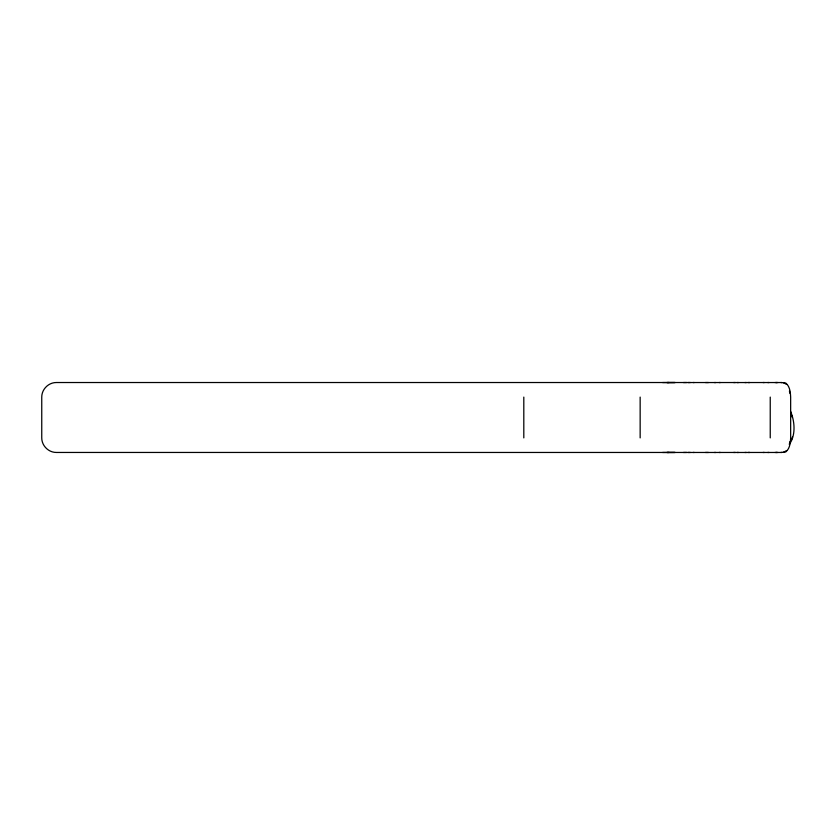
<?xml version="1.0" encoding="UTF-8"?>
<svg xmlns="http://www.w3.org/2000/svg" width="835" height="835" viewBox="0 0 835 835"><rect width="100%" height="100%" fill="white"/><g stroke="black" fill="none" stroke-linecap="round" stroke-linejoin="round"><path stroke-width="1.25" d="M640.153 437.895L640.153 397.095M770.235 437.895L770.235 397.095M789.43 444.011L789.889 441.663M791.977 438.928L792.342 437.06M789.305 444.366C795.943 435.452 794.805 421.257 790.588 411.363M786.674 450.514L783.22 452.466M683.447 382.545L686.652 382.524M683.447 452.476L686.641 452.455M667.322 382.545L669.503 382.524M667.311 452.476L669.503 452.466M774.984 382.545L776.79 382.534M776.258 382.545L777.98 382.534M774.984 452.476L776.78 452.466M776.258 452.476L777.98 452.466M675.306 382.524L662.583 382.545M666.841 382.545L669.117 382.534M675.306 452.455L662.583 452.476M666.841 452.476L669.117 452.466M669.774 382.545L674.67 382.534M687.977 382.545L694.24 382.534M714.363 382.545L720.396 382.534M744.914 382.545L749.799 382.534M669.764 452.476L674.67 452.466M687.977 452.476L694.24 452.466M714.363 452.476L720.396 452.466M744.914 452.476L749.799 452.466M690.357 382.524L56.321 382.524C48.524 382.472 41.698 389.298 41.75 397.095L41.75 437.895C41.698 445.692 48.524 452.507 56.321 452.455L690.357 452.466M693.196 382.534L715.699 382.545M719.102 382.534L735.311 382.534M737.096 382.545L746.333 382.545M748.108 382.534L764.328 382.534M767.73 382.545L781.936 382.534M780.871 382.534L785.725 383.025C789.868 386.323 790.421 392.168 790.651 397.095L790.651 437.895C790.421 442.832 789.868 448.666 785.725 451.965L780.871 452.466M693.196 452.466L715.699 452.476M719.102 452.466L735.311 452.466M737.096 452.476L746.333 452.476M748.108 452.466L764.328 452.466M767.73 452.476L781.936 452.466M763.033 382.534L769.056 382.545M763.033 452.466L769.056 452.476M733.621 382.534L738.505 382.545M733.621 452.466L738.505 452.476M705.45 382.534L708.445 382.545M705.45 452.466L708.445 452.476M783.22 382.534L786.674 384.476M789.43 390.989L789.889 393.327M791.977 415.621L792.342 417.5M523.806 397.095L523.806 437.895"/></g></svg>
